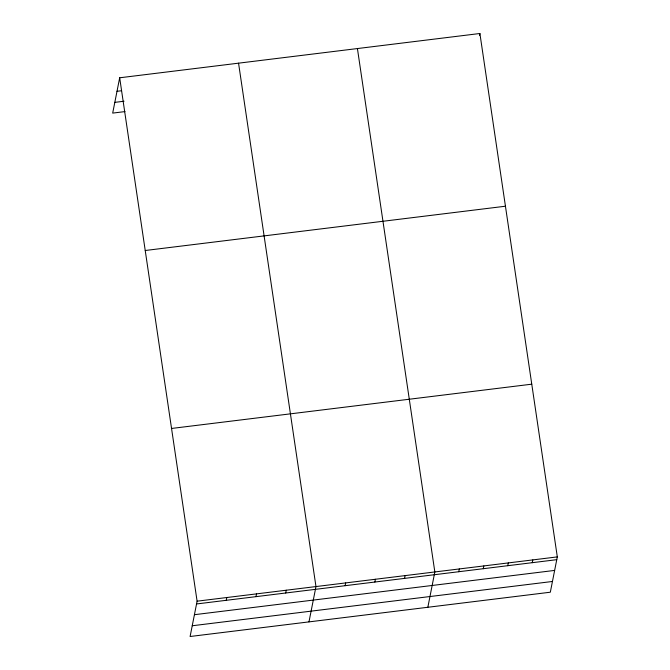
<?xml version="1.0" encoding="UTF-8"?>
<svg xmlns="http://www.w3.org/2000/svg" width="670" height="670" viewBox="0 0 670 670"><rect width="100%" height="100%" fill="white"/><g stroke="black" fill="none" stroke-linecap="round" stroke-linejoin="round"><path stroke-width="1" d="M119.679 77.787L197.097 601.183L190.104 636.5L550.321 592.213L557.314 556.896L479.896 33.5L119.679 77.787L112.686 113.104L124.989 111.589M226.267 600.312L226.812 597.531M255.982 596.652L256.535 593.871M285.696 593L286.249 590.22M308.979 621.886L315.972 586.568L238.553 63.173M345.134 585.697L345.687 582.917M479.527 35.351L479.896 33.5M374.857 582.037L375.401 579.257M404.571 578.386L405.124 575.605M427.845 607.271L434.838 571.954L357.42 48.558M458.782 571.719L459.335 568.939M483.279 568.713L483.832 565.932M507.776 565.698L508.321 562.917M532.265 562.691L532.817 559.911M117.007 91.304L121.102 90.793M114.813 102.368L124.034 101.229M145.231 250.505L505.44 206.218M171.554 428.457L531.762 384.178M197.097 601.183L557.314 556.896M196.544 603.963L556.762 559.676M194.417 614.7L554.634 570.413M192.231 625.763L552.448 581.476"/></g></svg>
